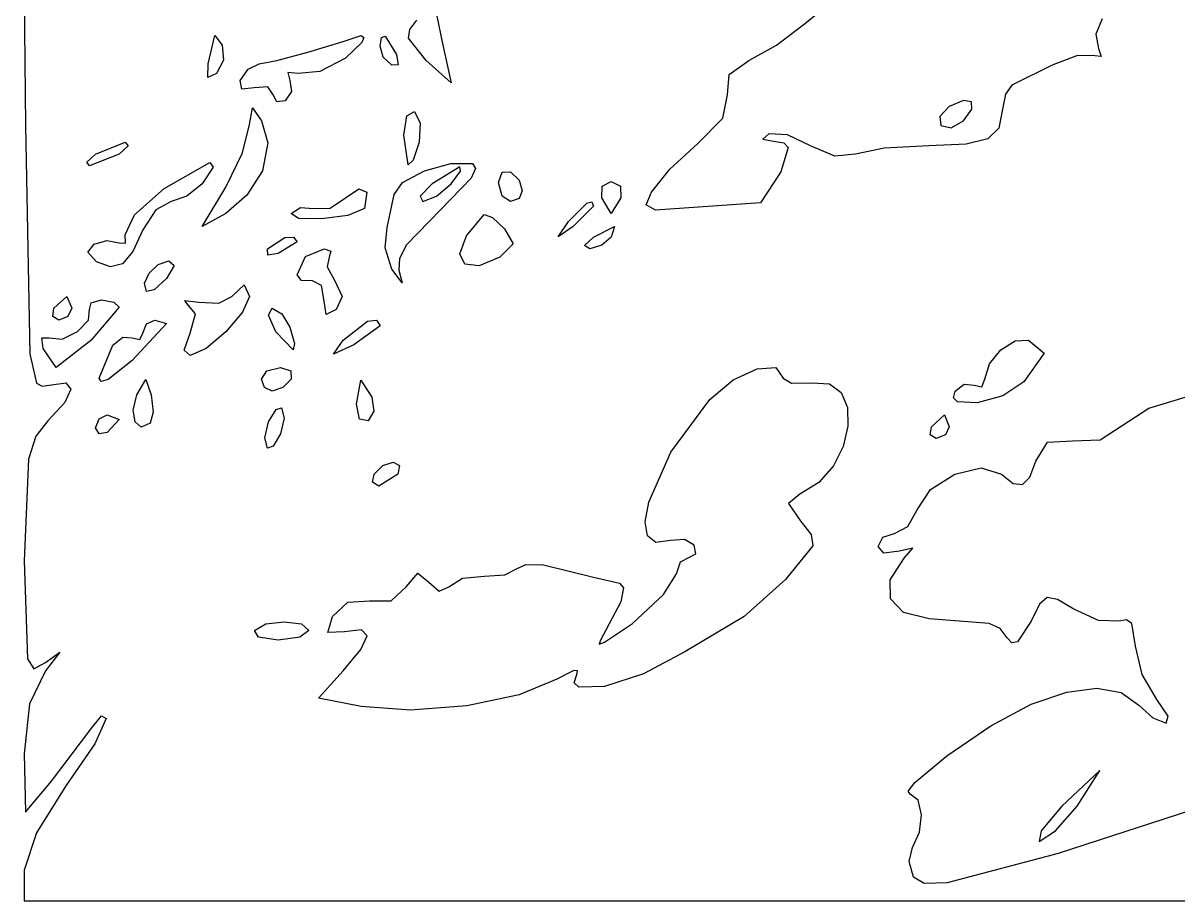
# Model space of a CAD drawing. Extents: x 0 to 282, y 0 to 282.
# Drawn here: x -0.04 to 34.32, y 0 to 26.12 of the extents above; entities that cross this region are included whole.
import ezdxf

# ---------------------------------------------------------------- set-up
doc = ezdxf.new("R2010")
doc.units = 0

msp = doc.modelspace()

# ---------------------------------------------------------------- linework, layer by layer
at = {"layer": 'Layer 1'}
for p, q in [((-0.03527, 30.973621), (0.035286, 23.071391)), ((12.205541, 26.669719), (12.452486, 25.470269)), ((23.212024, 26.105274), (23.6778, 26.480651)), ((11.467463, 25.929434), (11.676374, 26.211108)), ((32.066752, 26.246382), (31.881543, 25.79218)), ((11.433839, 25.677527), (11.467463, 25.929434)), ((22.382994, 25.465865), (23.212024, 26.105274)), ((31.881543, 25.79218), (31.960919, 25.364437)), ((5.46814, 24.905824), (5.666577, 25.756901)), ((5.666577, 25.756901), (5.891474, 25.470269)), ((5.891474, 25.470269), (5.922342, 25.020477)), ((8.431477, 25.258602), (9.489807, 25.576102)), ((9.489807, 25.576102), (10.018974, 25.752491)), ((10.041022, 25.549644), (9.560363, 25.082213)), ((10.018974, 25.752491), (10.101105, 25.697369)), ((10.101105, 25.697369), (10.041022, 25.549644)), ((10.583426, 25.434991), (10.625869, 25.694062)), ((10.680439, 25.113081), (10.583426, 25.434991)), ((10.625869, 25.694062), (10.737766, 25.734852)), ((10.737766, 25.734852), (11.077315, 25.188046)), ((11.958596, 25.011658), (11.433839, 25.677527)), ((12.452485, 25.47027), (12.69943, 24.34138)), ((12.452486, 25.470269), (12.452485, 25.47027)), ((21.553964, 25.011664), (22.382994, 25.465865)), ((7.514254, 25.011657), (8.431477, 25.258602)), ((9.560365, 25.082213), (8.788664, 24.680928)), ((9.560363, 25.082213), (9.560365, 25.082213)), ((10.936204, 24.870546), (10.680439, 25.113081)), ((11.077315, 25.188046), (11.125821, 24.883775)), ((11.077315, 25.188046), (11.077315, 25.188046)), ((31.339148, 25.157179), (30.585086, 24.870548)), ((31.855086, 25.15277), (31.339148, 25.157179)), ((32.040293, 25.126312), (31.855086, 25.15277)), ((31.960919, 25.364437), (32.040293, 25.126312)), ((5.45932, 24.500129), (5.46814, 24.905824)), ((5.922342, 25.020477), (5.715085, 24.623602)), ((6.420642, 24.411935), (6.663176, 24.751484)), ((6.663176, 24.751484), (6.985087, 24.905824)), ((6.985087, 24.905824), (7.514254, 25.011657)), ((11.125821, 24.883775), (10.936204, 24.870546)), ((12.69943, 24.34138), (11.958596, 25.011658)), ((20.97188, 24.592737), (21.553964, 25.011664)), ((30.585086, 24.870548), (29.385636, 24.270825)), ((5.715085, 24.623602), (5.45932, 24.500129)), ((5.715085, 24.623602), (5.715085, 24.623602)), ((6.473559, 24.16058), (6.420642, 24.411935)), ((8.149255, 24.623602), (7.840574, 24.65006)), ((7.840574, 24.65006), (7.90231, 24.411935)), ((7.90231, 24.411935), (7.950816, 24.085615)), ((8.788664, 24.680928), (8.149255, 24.623602)), ((20.918964, 23.988604), (20.97188, 24.592737)), ((6.843976, 24.200268), (6.473559, 24.16058)), ((7.245261, 24.226726), (6.843976, 24.200268)), ((7.408421, 23.988601), (7.245261, 24.226726)), ((7.950816, 24.085615), (7.761199, 23.812212)), ((29.385636, 24.270825), (29.191608, 24.010651)), ((7.518664, 23.781344), (7.408421, 23.988601)), ((7.761199, 23.812212), (7.518664, 23.781344)), ((20.782262, 23.291867), (20.918964, 23.988604)), ((27.940033, 23.822962), (27.516699, 23.6361)), ((28.178158, 23.781621), (27.940033, 23.822962)), ((28.191387, 23.561685), (28.178158, 23.781621)), ((29.191608, 24.010651), (29.103414, 23.565269)), ((6.702761, 23.10666), (6.786545, 23.59614)), ((6.786545, 23.59614), (7.055539, 23.212493)), ((11.288874, 22.78916), (11.381478, 23.366834)), ((11.381478, 23.366834), (11.606374, 23.494716)), ((11.606374, 23.494716), (11.782763, 23.141939)), ((27.5167, 23.6361), (27.234478, 23.340648)), ((27.516699, 23.6361), (27.5167, 23.6361)), ((27.940033, 23.212766), (28.191387, 23.561685)), ((29.103414, 23.565269), (28.989863, 22.997517)), ((0.035286, 23.071391), (0.163168, 16.284825)), ((6.495504, 22.264407), (6.702761, 23.10666)), ((7.055539, 23.212493), (7.245157, 22.564264)), ((11.782763, 23.141939), (11.747485, 22.577493)), ((20.037019, 22.542214), (20.782262, 23.291867)), ((27.234478, 23.340648), (27.269755, 23.071655)), ((27.269755, 23.071655), (27.578435, 23.009919)), ((27.578435, 23.009919), (27.940033, 23.212766)), ((11.425575, 21.902806), (11.288874, 22.78916)), ((22.153694, 22.824437), (21.972895, 22.665687)), ((22.704907, 22.793568), (22.153694, 22.824437)), ((23.388414, 22.471659), (22.704907, 22.793568)), ((28.989863, 22.997517), (28.671261, 22.674506)), ((2.116229, 22.224715), (2.998174, 22.577493)), ((3.095187, 22.46725), (2.821785, 22.224715)), ((2.998174, 22.577493), (3.095187, 22.46725)), ((7.245157, 22.564264), (7.090816, 21.730823)), ((11.747485, 22.577493), (11.571647, 22.040058)), ((11.747485, 22.577493), (11.747485, 22.577493)), ((19.203584, 21.779331), (20.037019, 22.542214)), ((21.972895, 22.665687), (22.294805, 22.61277)), ((22.294805, 22.61277), (22.600729, 22.558751)), ((22.731367, 22.418742), (22.506472, 21.695547)), ((22.600729, 22.558751), (22.731367, 22.418742)), ((24.111612, 22.162978), (23.388414, 22.471659)), ((25.584457, 22.401103), (24.728974, 22.224714)), ((26.916194, 22.471659), (25.584457, 22.401103)), ((28.02193, 22.523474), (26.916194, 22.471659)), ((28.671261, 22.674506), (28.02193, 22.523474)), ((1.856055, 21.982181), (2.116229, 22.224715)), ((2.821785, 22.224715), (1.93984, 21.871937)), ((2.821785, 22.224715), (2.821785, 22.224715)), ((5.997205, 21.23694), (6.495504, 22.264407)), ((11.571647, 22.040058), (11.425575, 21.902806)), ((24.728974, 22.224714), (24.111612, 22.162978)), ((1.93984, 21.871937), (1.856055, 21.982181)), ((4.162352, 21.201655), (5.520544, 21.973358)), ((5.620867, 21.831696), (5.291242, 21.342766)), ((5.520544, 21.973358), (5.620867, 21.831696)), ((7.090815, 21.730826), (6.623384, 21.003224)), ((7.090816, 21.730823), (7.090815, 21.730826)), ((11.250983, 21.37694), (11.905825, 21.722001)), ((11.905825, 21.722001), (12.69296, 21.947999)), ((12.960219, 21.845808), (12.1356, 21.3431)), ((12.69296, 21.947999), (13.334574, 21.942487)), ((12.700045, 21.3431), (12.973999, 21.720131)), ((12.973999, 21.720131), (12.960219, 21.845808)), ((13.428831, 21.792006), (13.294886, 21.505925)), ((13.334574, 21.942487), (13.428831, 21.792006)), ((14.111519, 21.378045), (14.221762, 21.682316)), ((14.221762, 21.682316), (14.464297, 21.695545)), ((14.464297, 21.695545), (14.720061, 21.453011)), ((18.661189, 21.095824), (19.203584, 21.779331)), ((22.506472, 21.695547), (21.906749, 20.778324)), ((5.291235, 21.34277), (4.832623, 20.972354)), ((5.291242, 21.342766), (5.291235, 21.34277)), ((11.006244, 21.025264), (11.250983, 21.37694)), ((12.1356, 21.3431), (11.782822, 20.972683)), ((12.1356, 21.3431), (12.1356, 21.3431)), ((12.263483, 20.972683), (12.700045, 21.3431)), ((13.294886, 21.505925), (12.382073, 20.566657)), ((14.221762, 20.97676), (14.111519, 21.378045)), ((14.720061, 21.453011), (14.817075, 21.1311)), ((17.1896, 21.272215), (17.463003, 21.413326)), ((17.463003, 21.413326), (17.736406, 21.272215)), ((3.275995, 20.421138), (4.162352, 21.201655)), ((4.832623, 20.972354), (4.374012, 20.813603)), ((5.291649, 20.07277), (5.997205, 21.23694)), ((6.623384, 21.003224), (5.997205, 20.460826)), ((9.560784, 20.919437), (9.957659, 21.19284)), ((9.957659, 21.19284), (10.195784, 21.095826)), ((10.195784, 21.095826), (10.125228, 20.601937)), ((10.794577, 20.037486), (11.006244, 21.025264)), ((11.782822, 20.972683), (11.853378, 20.813933)), ((11.853378, 20.813933), (12.263483, 20.972683)), ((14.464297, 20.8136), (14.221762, 20.97676)), ((14.817075, 21.1311), (14.720061, 20.906205)), ((14.817075, 21.1311), (14.817075, 21.1311)), ((17.180781, 20.919437), (17.1896, 21.272215)), ((17.736406, 21.272215), (17.745225, 20.919437)), ((18.503541, 20.713831), (18.661189, 21.095824)), ((4.374012, 20.813603), (3.910991, 20.562249)), ((7.938005, 20.460826), (8.220227, 20.637216)), ((8.220227, 20.637216), (8.608283, 20.601937)), ((8.608283, 20.601937), (9.097762, 20.615167)), ((9.097762, 20.615167), (9.560784, 20.919437)), ((14.720061, 20.906205), (14.464297, 20.8136)), ((16.192991, 20.213881), (16.735387, 20.760687)), ((16.933825, 20.672493), (16.334102, 20.07277)), ((16.735387, 20.760687), (16.882561, 20.799272)), ((16.882561, 20.799272), (16.933825, 20.672492)), ((16.933825, 20.672492), (16.933825, 20.672493)), ((17.463003, 20.460826), (17.180781, 20.919437)), ((17.745225, 20.919437), (17.463003, 20.460826)), ((17.745225, 20.919437), (17.745225, 20.919437)), ((18.775842, 20.553428), (18.503541, 20.713831)), ((21.906749, 20.778324), (18.775842, 20.553428)), ((2.998182, 19.825825), (3.275995, 20.421138)), ((3.910991, 20.562249), (3.527345, 19.966936)), ((5.997205, 20.460826), (5.291649, 20.07277)), ((8.160695, 20.304281), (7.938005, 20.460826)), ((8.846406, 20.293257), (8.160695, 20.304281)), ((9.624721, 20.401295), (8.846406, 20.293257)), ((10.125225, 20.601937), (9.624721, 20.401295)), ((10.125228, 20.601937), (10.125225, 20.601937)), ((12.382075, 20.566658), (11.367837, 19.521555)), ((12.382073, 20.566657), (12.382075, 20.566658)), ((13.159336, 19.790548), (13.684093, 20.425548)), ((13.684093, 20.425548), (13.928282, 20.336252)), ((13.928282, 20.336252), (14.288226, 20.002215)), ((3.527345, 19.966936), (3.232995, 19.322016)), ((10.73284, 19.433357), (10.794577, 20.037486)), ((14.288225, 20.002215), (14.548398, 19.552423)), ((14.288226, 20.002215), (14.288225, 20.002215)), ((15.8799, 19.75968), (16.192991, 20.213881)), ((16.334102, 20.07277), (15.8799, 19.75968)), ((16.934058, 19.755271), (17.555829, 20.072772)), ((17.555829, 20.072772), (17.463225, 19.755271)), ((2.080959, 19.543602), (2.451376, 19.653845)), ((2.451376, 19.653845), (2.821793, 19.57888)), ((3.015821, 19.570061), (2.998182, 19.825825)), ((7.23298, 19.402493), (7.753327, 19.746452)), ((8.114925, 19.61416), (7.55048, 19.261382)), ((7.753327, 19.746452), (8.006886, 19.749759)), ((8.006886, 19.749759), (8.114925, 19.61416)), ((8.114925, 19.61416), (8.114925, 19.61416)), ((12.961447, 19.254767), (13.159336, 19.790548)), ((16.669474, 19.499507), (16.934058, 19.755271)), ((17.463225, 19.755271), (17.185412, 19.512736)), ((17.463225, 19.755271), (17.463225, 19.755271)), ((1.891341, 19.305477), (2.080959, 19.543602)), ((2.151515, 19.014435), (1.891341, 19.305477)), ((2.821793, 19.57888), (3.015821, 19.570061)), ((3.232995, 19.322016), (2.918803, 18.96152)), ((7.246209, 19.212875), (7.23298, 19.402493)), ((7.55048, 19.261382), (7.246209, 19.212875)), ((8.361669, 19.173189), (8.926113, 19.402495)), ((8.926113, 19.402495), (9.115732, 19.33194)), ((9.115732, 19.33194), (9.067224, 19.15555)), ((10.935688, 18.802766), (10.73284, 19.433357)), ((11.367837, 19.521555), (11.161683, 19.113104)), ((13.110826, 18.943881), (12.961447, 19.254767)), ((14.548398, 19.552423), (14.147114, 19.155548)), ((16.828225, 19.402493), (16.669474, 19.499507)), ((17.185412, 19.512736), (16.828225, 19.402493)), ((2.564924, 18.865607), (2.151515, 19.014435)), ((2.918803, 18.96152), (2.564924, 18.865607)), ((3.718286, 18.683708), (3.986728, 18.941126)), ((3.986728, 18.941126), (4.30478, 19.049715)), ((4.45471, 18.904194), (4.234224, 18.520548)), ((4.30478, 19.049715), (4.45471, 18.904194)), ((8.114724, 18.626383), (8.361669, 19.173189)), ((9.067225, 19.155549), (9.009898, 18.868917)), ((9.067224, 19.15555), (9.067225, 19.155549)), ((11.161683, 19.113104), (11.147355, 18.767488)), ((13.531405, 18.897579), (13.110826, 18.943881)), ((14.147114, 19.155548), (13.531405, 18.897579)), ((3.575521, 18.379988), (3.718286, 18.683708)), ((8.251426, 18.458813), (8.114724, 18.626383)), ((9.009898, 18.868917), (9.243614, 18.449993)), ((11.239959, 18.388252), (10.935688, 18.802766)), ((11.147355, 18.767488), (11.239959, 18.388252)), ((3.634502, 18.132492), (3.575521, 18.379988)), ((4.234225, 18.520548), (3.868217, 18.180999)), ((4.234224, 18.520548), (4.234225, 18.520548)), ((6.174458, 17.991381), (6.544874, 18.335339)), ((6.544874, 18.335339), (6.703625, 17.991381)), ((8.573335, 18.449994), (8.251426, 18.458813)), ((8.842329, 18.308882), (8.573335, 18.449994)), ((8.926113, 17.850271), (8.842329, 18.308882)), ((9.243614, 18.449993), (9.45969, 17.986972)), ((0.882788, 17.638603), (1.270844, 17.991381)), ((1.270844, 17.991381), (1.411955, 17.638603)), ((1.985225, 17.79735), (2.293906, 17.885545)), ((2.293906, 17.885545), (2.664322, 17.819399)), ((3.868217, 18.180999), (3.634502, 18.132492)), ((5.786402, 17.784124), (6.174458, 17.991381)), ((6.703625, 17.991381), (6.492509, 17.522297)), ((6.703625, 17.991381), (6.703625, 17.991381)), ((9.45969, 17.986972), (9.278891, 17.603326)), ((0.847509, 17.396068), (0.882788, 17.638603)), ((1.411955, 17.638603), (1.297302, 17.396068)), ((1.411955, 17.638603), (1.411955, 17.638603)), ((1.912462, 17.282515), (1.941128, 17.603323)), ((1.941128, 17.603323), (1.985225, 17.79735)), ((2.823065, 17.673881), (1.980807, 16.681691)), ((2.664322, 17.819399), (2.823073, 17.673878)), ((2.823073, 17.673878), (2.823065, 17.673881)), ((4.833902, 17.779714), (4.772165, 17.863498)), ((4.772165, 17.863498), (5.18668, 17.814992)), ((5.098485, 17.471033), (4.833902, 17.779714)), ((5.18668, 17.814992), (5.786402, 17.784124)), ((6.492509, 17.522297), (5.993658, 16.937457)), ((7.268064, 17.431346), (7.373898, 17.638603)), ((7.373898, 17.638603), (7.66494, 17.475443)), ((8.98344, 17.448986), (8.926113, 17.850271)), ((9.278891, 17.603326), (8.98344, 17.448986)), ((1.023899, 17.285825), (0.847509, 17.396068)), ((1.297302, 17.396068), (1.023899, 17.285825)), ((1.579526, 16.941864), (1.912462, 17.282515)), ((4.234165, 17.179992), (3.211105, 16.086382)), ((3.638848, 17.171179), (3.881383, 17.285832)), ((3.881383, 17.285832), (4.234161, 17.179999)), ((4.234161, 17.179999), (4.234165, 17.179992)), ((4.939735, 16.897769), (5.098485, 17.471033)), ((7.479731, 16.933047), (7.268064, 17.431346)), ((7.66494, 17.475443), (7.903065, 17.074158)), ((9.490553, 16.686102), (10.209337, 17.254957)), ((10.209337, 17.254957), (10.477778, 17.286376)), ((10.477778, 17.286376), (10.584163, 17.109436)), ((1.127529, 16.720276), (1.579526, 16.941864)), ((3.436, 16.708158), (3.528605, 16.897776)), ((3.528605, 16.897776), (3.638848, 17.171179)), ((4.754526, 16.390651), (4.939735, 16.897769)), ((5.993658, 16.937457), (5.408819, 16.438607)), ((7.995669, 16.39506), (7.479731, 16.933047)), ((7.903065, 17.074158), (8.040317, 16.585781)), ((7.903065, 17.074158), (7.903065, 17.074158)), ((10.584165, 17.109436), (9.808053, 16.544991)), ((10.584163, 17.109436), (10.584165, 17.109436)), ((0.565289, 16.439156), (0.521191, 16.756656)), ((0.521191, 16.756656), (0.741678, 16.756656)), ((0.741678, 16.756656), (1.127529, 16.720276)), ((1.980807, 16.681691), (0.953345, 15.874711)), ((2.223327, 15.557215), (2.63784, 16.540583)), ((2.63784, 16.540583), (2.92778, 16.772646)), ((2.92778, 16.772646), (3.211105, 16.756665)), ((3.211105, 16.756665), (3.436, 16.708158)), ((8.040317, 16.585781), (7.995669, 16.39506)), ((9.19951, 16.271588), (9.490553, 16.686102)), ((9.808053, 16.544991), (9.19951, 16.271588)), ((29.056837, 16.395064), (29.484029, 16.662955)), ((29.484029, 16.662955), (29.881457, 16.686106)), ((29.881457, 16.686106), (30.340068, 16.29805)), ((0.163168, 16.284825), (0.367669, 15.406736)), ((0.953345, 15.874711), (0.565289, 16.439156)), ((4.939735, 16.227491), (4.754526, 16.390651)), ((5.408819, 16.438607), (4.939735, 16.227491)), ((28.715634, 15.981651), (29.056837, 16.395064)), ((30.340065, 16.298047), (29.740342, 15.45138)), ((30.340068, 16.29805), (30.340065, 16.298047)), ((3.211105, 16.086382), (2.492318, 15.517527)), ((7.21998, 15.777699), (7.621265, 15.874713)), ((7.621265, 15.874713), (7.925536, 15.777699)), ((21.090783, 15.502665), (21.802952, 15.835049)), ((21.802952, 15.835049), (22.356372, 15.869775)), ((22.356372, 15.869775), (22.579062, 15.557235)), ((28.576177, 15.521936), (28.715634, 15.981651)), ((2.283407, 15.456342), (2.223327, 15.557215)), ((2.492318, 15.517527), (2.283407, 15.456342)), ((3.352709, 15.06332), (3.617292, 15.513112)), ((3.617292, 15.513112), (3.776043, 15.06332)), ((7.05682, 15.521935), (7.21998, 15.777699)), ((7.149424, 15.2794), (7.05682, 15.521935)), ((7.938765, 15.521935), (7.69623, 15.2794)), ((7.925536, 15.777699), (7.938765, 15.521935)), ((7.938765, 15.521935), (7.938765, 15.521935)), ((9.879104, 14.781098), (10.015805, 15.495474)), ((10.015805, 15.495474), (10.337715, 14.992765)), ((20.391842, 14.922235), (21.090783, 15.502665)), ((22.579062, 15.557235), (22.579065, 15.557213)), ((22.579065, 15.557213), (22.830419, 15.407282)), ((28.483572, 15.30145), (28.576177, 15.521936)), ((0.367669, 15.406736), (0.529657, 15.314338)), ((0.529657, 15.314338), (0.740842, 15.345551)), ((0.740842, 15.345551), (1.231423, 15.41335)), ((1.384661, 15.226489), (1.20717, 14.834576)), ((1.231423, 15.41335), (1.384661, 15.226489)), ((7.37432, 15.169157), (7.149424, 15.2794)), ((7.69623, 15.2794), (7.37432, 15.169157)), ((22.830419, 15.407282), (23.425732, 15.416102)), ((23.425732, 15.416102), (23.956071, 15.392262)), ((23.956071, 15.392262), (24.30823, 15.126163)), ((24.30823, 15.126163), (24.489236, 14.683124)), ((27.646137, 14.971478), (27.694232, 15.169158)), ((27.694232, 15.169158), (27.963225, 15.376415)), ((27.963225, 15.376415), (28.258677, 15.345547)), ((28.258677, 15.345547), (28.483572, 15.30145)), ((29.740342, 15.45138), (29.113058, 15.035212)), ((1.20717, 14.834576), (0.705564, 14.287221)), ((3.23971, 14.608567), (3.352709, 15.06332)), ((3.776043, 15.06332), (3.837779, 14.547382)), ((9.976117, 14.335716), (9.879104, 14.781098)), ((10.337715, 14.992765), (10.40386, 14.573841)), ((10.337715, 14.992765), (10.337715, 14.992765)), ((19.232634, 13.353474), (20.391842, 14.922235)), ((27.765887, 14.851106), (27.646137, 14.971478)), ((28.346868, 14.82079), (27.765887, 14.851106)), ((29.113058, 15.035212), (28.346868, 14.82079)), ((33.457028, 14.662032), (34.537407, 14.992761)), ((2.228002, 14.348944), (2.470537, 14.463597)), ((2.470537, 14.463597), (2.823315, 14.322486)), ((3.295382, 14.256341), (3.23971, 14.608567)), ((3.837779, 14.547382), (3.740765, 14.216653)), ((7.268536, 14.251931), (7.489023, 14.622348)), ((7.489023, 14.622348), (7.656592, 14.675265)), ((7.656592, 14.675265), (7.731557, 14.366585)), ((10.40386, 14.573841), (10.231882, 14.287209)), ((24.489236, 14.683124), (24.506117, 14.128465)), ((26.988648, 14.110819), (27.376704, 14.463597)), ((27.376704, 14.463597), (27.517815, 14.110819)), ((32.667687, 14.146094), (33.457028, 14.662032)), ((0.705564, 14.287221), (0.342313, 13.830263)), ((2.117759, 14.075541), (2.228002, 14.348944)), ((2.823315, 14.322486), (2.470537, 13.93443)), ((2.823315, 14.322486), (2.823315, 14.322486)), ((3.476732, 14.095937), (3.295382, 14.256341)), ((3.740765, 14.216653), (3.476732, 14.095937)), ((3.740765, 14.216653), (3.740765, 14.216653)), ((7.158294, 13.7845), (7.268536, 14.251931)), ((7.731557, 14.366585), (7.621315, 13.899153)), ((10.231882, 14.287209), (9.976117, 14.335716)), ((24.506117, 14.128465), (24.365901, 13.527502)), ((26.953369, 13.868284), (26.988648, 14.110819)), ((27.517815, 14.110819), (27.403162, 13.868284)), ((27.517815, 14.110819), (27.517815, 14.110819)), ((32.006226, 13.718352), (32.667687, 14.146094)), ((0.342313, 13.830263), (0.12789, 13.145103)), ((2.228002, 13.899152), (2.117759, 14.075541)), ((2.470537, 13.93443), (2.228002, 13.899152)), ((7.233259, 13.475819), (7.158294, 13.7845)), ((7.621315, 13.899153), (7.400828, 13.528736)), ((7.621315, 13.899153), (7.621315, 13.899153)), ((27.129759, 13.758041), (26.953369, 13.868284)), ((27.403162, 13.868284), (27.129759, 13.758041)), ((7.400828, 13.528736), (7.233259, 13.475819)), ((24.365901, 13.527502), (24.075617, 12.945557)), ((30.092407, 13.08776), (30.440775, 13.652205)), ((30.440775, 13.652205), (31.186017, 13.687483)), ((31.186017, 13.687483), (32.006226, 13.718352)), ((0.12789, 13.145103), (0.000008, 10.124441)), ((18.579443, 11.870703), (19.232634, 13.353474)), ((29.917669, 12.610407), (30.092407, 13.08776)), ((10.408209, 12.699702), (10.663973, 12.955466)), ((10.663973, 12.955466), (10.972654, 13.05248)), ((10.972654, 13.05248), (11.162272, 12.955466)), ((11.162272, 12.955466), (11.113765, 12.699702)), ((24.075617, 12.945557), (23.642292, 12.447947)), ((27.684697, 12.699708), (28.469627, 12.89153)), ((28.469627, 12.89153), (29.069347, 12.699704)), ((10.359701, 12.457167), (10.408209, 12.699702)), ((10.54932, 12.346924), (10.359701, 12.457167)), ((11.113765, 12.699702), (10.54932, 12.346924)), ((11.113765, 12.699702), (11.113765, 12.699702)), ((23.642292, 12.447947), (23.072954, 12.099992)), ((26.965912, 12.243302), (27.684697, 12.699708)), ((29.069347, 12.699704), (29.422676, 12.422994)), ((29.422676, 12.422994), (29.699938, 12.391024)), ((29.699938, 12.391024), (29.917669, 12.610407)), ((23.072954, 12.099992), (22.733405, 11.826589)), ((26.564627, 11.641374), (26.965912, 12.243302)), ((18.47671, 11.283521), (18.579443, 11.870703)), ((22.733405, 11.826589), (23.108231, 11.288603)), ((26.282405, 11.143075), (26.564627, 11.641374)), ((18.541409, 10.864184), (18.47671, 11.283521)), ((23.108231, 11.288603), (23.413605, 10.904406)), ((25.894349, 10.935818), (26.282405, 11.143075)), ((18.787182, 10.661474), (18.541409, 10.864184)), ((19.227672, 10.724175), (18.787182, 10.661474)), ((19.646596, 10.759453), (19.227672, 10.724175)), ((19.933228, 10.583064), (19.646596, 10.759453)), ((23.413605, 10.904406), (23.46101, 10.569818)), ((25.40046, 10.547762), (25.541571, 10.821166)), ((25.541571, 10.821166), (25.894349, 10.935818)), ((19.792117, 10.230286), (19.981735, 10.3273)), ((19.981735, 10.3273), (19.933228, 10.583064)), ((23.46101, 10.569818), (22.64962, 9.559993)), ((25.572439, 10.344915), (25.40046, 10.547762)), ((26.03546, 10.406651), (25.572439, 10.344915)), ((26.436745, 10.499256), (26.03546, 10.406651)), ((26.176571, 10.194984), (26.436745, 10.499256)), ((0.000008, 10.124441), (0.092612, 7.205202)), ((14.641553, 9.877502), (14.920469, 10.01255)), ((14.920469, 10.01255), (15.444125, 10.005384)), ((15.444125, 10.005384), (16.934613, 9.630557)), ((19.404061, 9.736397), (19.518714, 10.089175)), ((19.518714, 10.089175), (19.792117, 10.230286)), ((25.761507, 9.551715), (26.176571, 10.194984)), ((11.360721, 9.348335), (11.709089, 9.74962)), ((11.709089, 9.74962), (12.030999, 9.489446)), ((13.040826, 9.599689), (13.689052, 9.665835)), ((13.689052, 9.665835), (14.297594, 9.705523)), ((14.297594, 9.705523), (14.641553, 9.877502)), ((16.934613, 9.630557), (17.710725, 9.454168)), ((19.016005, 9.114623), (19.404061, 9.736397)), ((10.91975, 8.925001), (11.360721, 9.348335)), ((12.030999, 9.489446), (12.34409, 9.220453)), ((12.34409, 9.220453), (12.630722, 9.348335)), ((12.630722, 9.348335), (13.040826, 9.599689)), ((17.710725, 9.454168), (17.83089, 9.318569)), ((17.83089, 9.318569), (17.746003, 8.898543)), ((22.64962, 9.559993), (21.4149, 8.466383)), ((25.766468, 8.991128), (25.761507, 9.551715)), ((18.098781, 8.254727), (19.016005, 9.114623)), ((26.16169, 8.582677), (25.766468, 8.991128)), ((30.427541, 9.030814), (30.199338, 8.826865)), ((30.735119, 8.970181), (30.427541, 9.030814)), ((31.221291, 8.678036), (30.735119, 8.970181)), ((9.173501, 8.46639), (9.627703, 8.894134)), ((9.627703, 8.894134), (10.267111, 8.925001)), ((10.267111, 8.925001), (10.91975, 8.925001)), ((17.746003, 8.898543), (17.14628, 7.760838)), ((30.199338, 8.826865), (29.951291, 8.325258)), ((31.957719, 8.342897), (31.221291, 8.678036)), ((7.187892, 8.241459), (7.735801, 8.307605)), ((7.735801, 8.307605), (8.244022, 8.241459)), ((9.03239, 7.98573), (9.173501, 8.46639)), ((17.265343, 7.703512), (18.098781, 8.254727)), ((21.4149, 8.466383), (19.65101, 7.408053)), ((26.917405, 8.395814), (26.16169, 8.582677)), ((28.70334, 8.259113), (26.917405, 8.395814)), ((29.035722, 8.103119), (28.70334, 8.259113)), ((29.951291, 8.325258), (29.545597, 7.707897)), ((32.561851, 8.325258), (31.957719, 8.342897)), ((32.792811, 8.363292), (32.561851, 8.325258)), ((32.954317, 8.259112), (32.792811, 8.363292)), ((33.05574, 7.584424), (32.954317, 8.259112)), ((6.845036, 8.043022), (7.187892, 8.241459)), ((6.972918, 7.848994), (6.845036, 8.043022)), ((8.467815, 8.043022), (8.194411, 7.848994)), ((8.244022, 8.241459), (8.467816, 8.043022)), ((8.467816, 8.043022), (8.467815, 8.043022)), ((9.526279, 8.007779), (9.03239, 7.98573)), ((10.036705, 8.068962), (9.526279, 8.007779)), ((10.196558, 7.888713), (10.036705, 8.068962)), ((29.245735, 7.831369), (29.035722, 8.103119)), ((7.550592, 7.7608), (6.972918, 7.848994)), ((8.194411, 7.848994), (7.550592, 7.7608)), ((10.012452, 7.476955), (10.196558, 7.888713)), ((17.14628, 7.760838), (17.101632, 7.644532)), ((17.101632, 7.644532), (17.265343, 7.703512)), ((29.385744, 7.680336), (29.245735, 7.831369)), ((29.545597, 7.707897), (29.385744, 7.680336)), ((33.254178, 6.737757), (33.05574, 7.584424)), ((0.635008, 7.090551), (1.058342, 7.403641)), ((1.058342, 7.403641), (0.635008, 6.843606)), ((9.491001, 6.843609), (10.012452, 7.476955)), ((19.65101, 7.408053), (18.420147, 6.757617)), ((0.092612, 7.205202), (0.282781, 6.909752)), ((0.282781, 6.909752), (0.635008, 7.090551)), ((0.635008, 6.843606), (0.158758, 5.860236)), ((8.750167, 6.03222), (9.491001, 6.843609)), ((15.841007, 6.596664), (14.723144, 6.127579)), ((16.352536, 6.852428), (15.841007, 6.596664)), ((16.456164, 6.844711), (16.352536, 6.852428)), ((16.363077, 6.491656), (16.44073, 6.737775)), ((16.44073, 6.737775), (16.456164, 6.844711)), ((18.420147, 6.757617), (17.265349, 6.384995)), ((33.69074, 5.996924), (33.254178, 6.737757)), ((16.500812, 6.356332), (16.363077, 6.491656)), ((17.265349, 6.384995), (16.500812, 6.356332)), ((29.951293, 5.855813), (31.013487, 6.212449)), ((31.013487, 6.212449), (31.913621, 6.327653)), ((31.913621, 6.327653), (32.635161, 6.198118)), ((32.635161, 6.198118), (33.161573, 5.820535)), ((0.158758, 5.860236), (0.000008, 4.374156)), ((10.020167, 5.785275), (8.750167, 6.03222)), ((14.723144, 6.127579), (13.168716, 5.807323)), ((28.759012, 5.21365), (29.951293, 5.855813)), ((34.030289, 5.498625), (33.69074, 5.996924)), ((2.010848, 5.150269), (2.30189, 5.503047)), ((2.30189, 5.503047), (2.434182, 5.432491)), ((11.495224, 5.67889), (10.020167, 5.785275)), ((13.168716, 5.807323), (11.495224, 5.67889)), ((33.161573, 5.820535), (33.580497, 5.450119)), ((33.972962, 5.291368), (34.030289, 5.498625)), ((2.434182, 5.432491), (2.099042, 4.678428)), ((27.450976, 4.316823), (28.759012, 5.21365)), ((33.580497, 5.450119), (33.972962, 5.291368)), ((0.811398, 3.562769), (2.010848, 5.150269)), ((2.099042, 4.678428), (1.234732, 3.421661)), ((0.000008, 4.374156), (0.035286, 2.645546)), ((26.493514, 3.519214), (27.450976, 4.316823)), ((31.99699, 3.88055), (30.8681, 2.82222)), ((31.326712, 2.82222), (31.99699, 3.88055)), ((0.035286, 2.645546), (0.811398, 3.562769)), ((26.291975, 3.268203), (26.493514, 3.519214)), ((1.234732, 3.421661), (0.366017, 2.02378)), ((26.352953, 3.174703), (26.291975, 3.268203)), ((26.597142, 2.996109), (26.352953, 3.174703)), ((26.692502, 2.566162), (26.597142, 2.996109)), ((30.8681, 2.82222), (30.255148, 2.081388)), ((30.682892, 2.08139), (31.326712, 2.82222)), ((35.101847, 2.821924), (30.762677, 1.410814)), ((30.8681, 2.82222), (30.8681, 2.82222)), ((26.635727, 2.043609), (26.692502, 2.566162)), ((30.197822, 1.76389), (30.682892, 2.08139)), ((30.255148, 2.081388), (30.197822, 1.76389)), ((0.366017, 2.02378), (0.000012, 0.916941)), ((26.423509, 1.587203), (26.635727, 2.043609)), ((26.322085, 1.172689), (26.423509, 1.587203)), ((30.762677, 1.410814), (27.459793, 0.542099)), ((26.458787, 0.705258), (26.322085, 1.172689)), ((0.000012, 0.916941), (0.000012, -0.000282)), ((26.769119, 0.512885), (26.458787, 0.705258)), ((27.459793, 0.542099), (26.769119, 0.512885)), ((0.000012, -0.000282), (47.237012, -0.000282))]:
    msp.add_line(p, q, dxfattribs=at)

doc.saveas('drawing.dxf')
